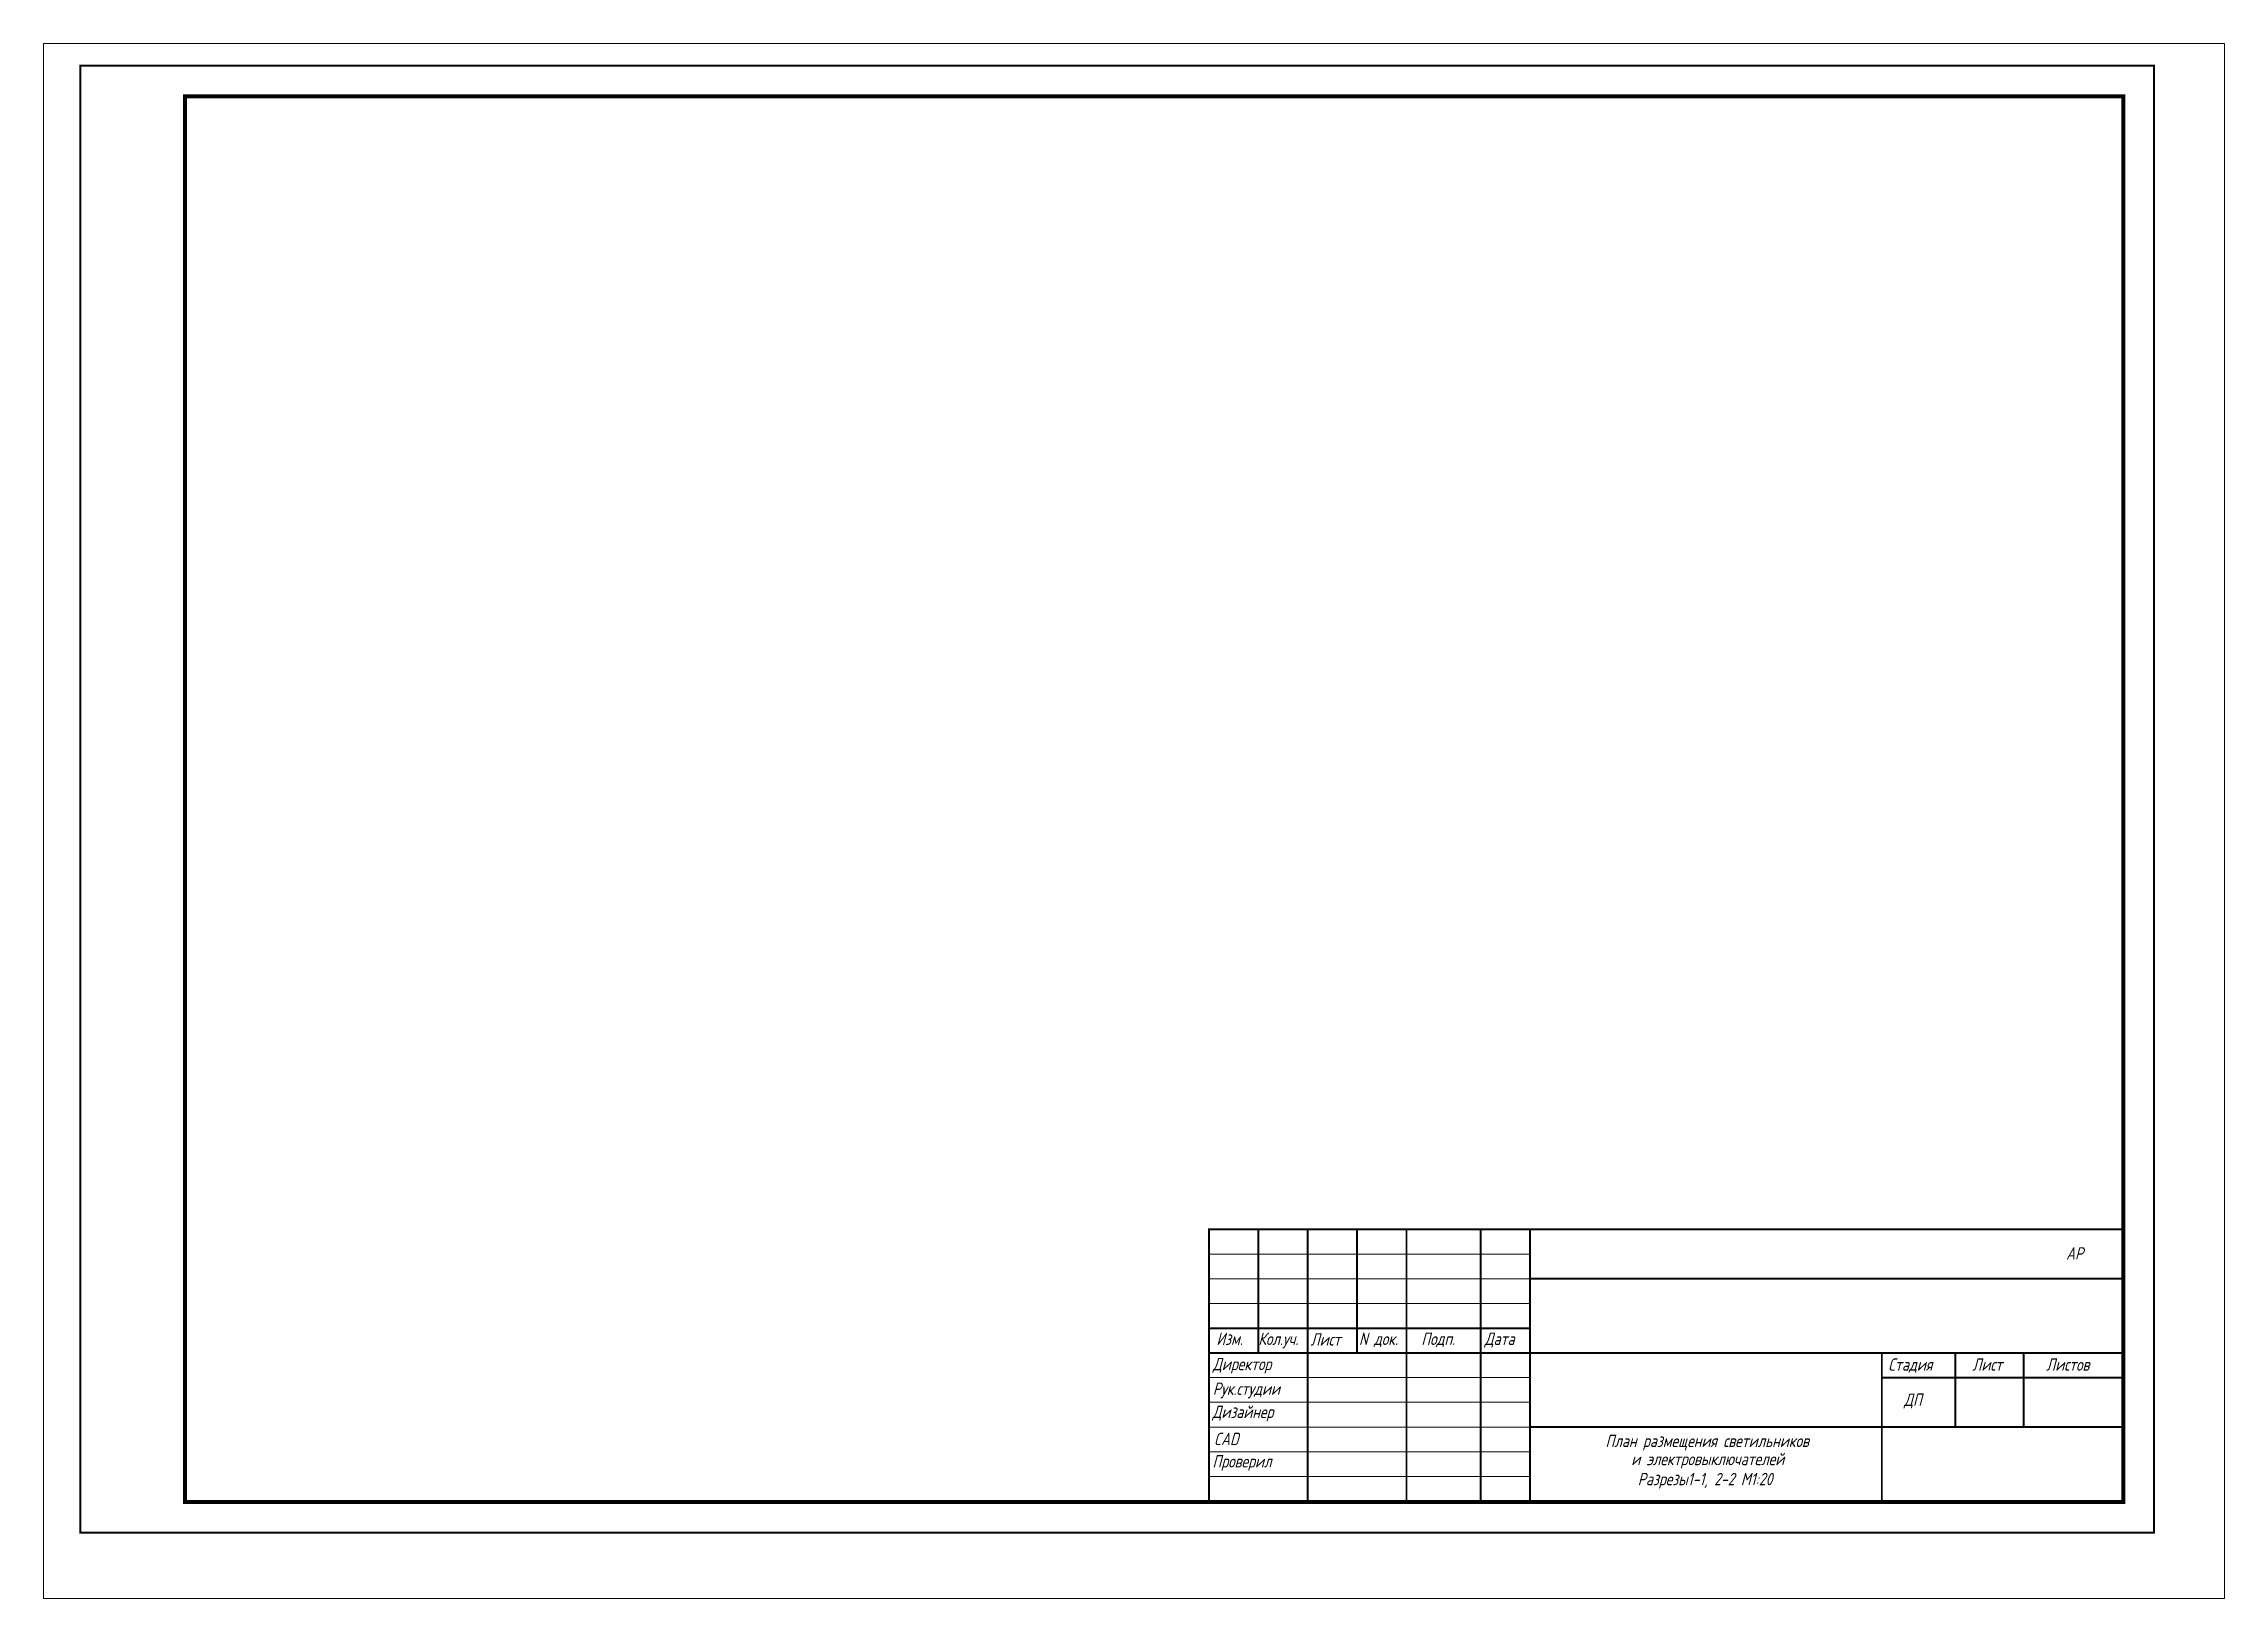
# Paper-space layout 'л4 Светильников и электровыключателей' of a CAD drawing. Header units: millimetres. Extents: x -770 to -329, y 328 to 643.
# The model-space entities are those that its viewports show. They can reach past a viewport. Long polylines and large blocks are cut down to what shows.
import ezdxf
from ezdxf.enums import TextEntityAlignment as Align

# ---------------------------------------------------------------- set-up
doc = ezdxf.new("R2010")
doc.units = ezdxf.units.MM
doc.header["$LTSCALE"] = 10
doc.layers.add('AL', color=7, linetype='Continuous', lineweight=30)
doc.layers.add('stamp', color=253, linetype='Continuous', lineweight=18)
doc.layers.add('pechat', color=6, linetype='Continuous', plot=False)
doc.styles.add('ГОСТ тип А', font='gost_a.shx', dxfattribs={"oblique": 15, "height": 125})

msp = doc.modelspace()

# ---------------------------------------------------------------- linework, layer by layer
at = {"layer": 'AL', "color": 7, "const_width": 20}
msp.add_lwpolyline([(765551.8, 795089.1), (786551.8, 795089.1), (786551.8, 780239.1), (765551.8, 780239.1), (765551.8, 795089.1)], dxfattribs=at)
for points in [[(766601.8, 794789.1), (786251.8, 794789.1), (786251.8, 780539.1), (766601.8, 780539.1)], [(766611.8, 794779.1), (786241.8, 794779.1), (786241.8, 780549.1), (766611.8, 780549.1)], [(766621.8, 794769.1), (786231.8, 794769.1), (786231.8, 780559.1), (766621.8, 780559.1)]]:
    msp.add_lwpolyline(points, close=True, dxfattribs=at)
at = {"layer": 'stamp'}
for p, q in [((780231.8, 783059.1), (776981.8, 783059.1)), ((780231.8, 782809.1), (776981.8, 782809.1)), ((780231.8, 782559.1), (776981.8, 782559.1)), ((780231.8, 781809.1), (776981.8, 781809.1)), ((780231.8, 781559.1), (776981.8, 781559.1)), ((780231.8, 781309.1), (776981.8, 781309.1)), ((780231.8, 781059.1), (776981.8, 781059.1)), ((780231.8, 780809.1), (776981.8, 780809.1))]:
    msp.add_line(p, q, dxfattribs=at)
msp.add_lwpolyline([(786231.8, 783309.1, 20, 20, 0), (776981.8, 783309.1, 20, 20, 0), (776981.8, 780559.1, 0, 0, 0)], format="xyseb", dxfattribs=at)
at = {"layer": 'stamp', "const_width": 20}
for points in [[(777481.8, 783309.1), (777481.8, 782059.1)], [(777981.8, 783309.1), (777981.8, 780559.1)], [(778481.8, 783309.1), (778481.8, 782059.1)], [(778981.8, 783309.1), (778981.8, 780559.1)], [(779731.8, 783309.1), (779731.8, 780559.1)], [(780231.8, 783309.1), (780231.8, 780559.1)], [(786231.8, 782809.1), (780231.8, 782809.1)], [(780231.8, 782309.1), (776981.8, 782309.1)], [(786231.8, 782059.1), (776981.8, 782059.1)], [(783795.3, 782059.1), (783795.3, 780559.1)], [(784540.6, 782059.1), (784540.6, 781309.1)], [(785231.8, 782059.1), (785231.8, 781309.1)], [(786231.8, 781809.1), (783795.3, 781809.1)], [(786231.8, 781309.1), (780231.8, 781309.1)]]:
    msp.add_lwpolyline(points, dxfattribs=at)

# ---------------------------------------------------------------- texts
at = {"layer": 'stamp', "style": 'ГОСТ тип А', "oblique": 15}
for s, p in [('АР', (785747.5, 783066.3)), ('ДП', (784109.8, 781573.3))]:
    msp.add_text(s, height=125, dxfattribs=at).set_placement(p, align=Align.MIDDLE)
for s, p in [('Изм.', (777056.8, 782139.1)), ('Кол.уч.', (777481.3, 782139.1)), ('Лист', (778010.5, 782133)), ('N док.', (778500.9, 782139.1)), ('Подп.', (779131.8, 782139.1)), ('Дата', (779772.4, 782139.1)), ('Директор', (777020.9, 781884.1)), ('Стадия', (783860.7, 781879.1)), ('Лист', (784711.8, 781879.1)), ('Листов', (785459.3, 781879.1)), ('Рук.студии', (777020.9, 781634.1)), ('Дизайнер', (777016.7, 781399.7)), ('CAD', (777031.5, 781125.8)), ('Проверил', (777016.7, 780899.7))]:
    msp.add_text(s, height=125, dxfattribs=at).set_placement(p)
for s, p in [('План размещения светильников', (782026.7, 781106.2)), ('и электровыключателей', (782031.7, 780922.7)), ('Разрезы1-1, 2-2 М1:20', (782005.4, 780719.6))]:
    msp.add_text(s, height=125, dxfattribs=at).set_placement(p, align=Align.CENTER)

psp = doc.layouts.new('л4 Светильников и электровыключателей')

# ---------------------------------------------------------------- viewports
at = {"layer": 'pechat'}
psp.add_viewport(center=(-549.52, 485.72), size=(441.67, 314.7412), view_center_point=(776222.11, 787443.3), view_height=15737.0601, dxfattribs=at)

doc.saveas('drawing.dxf')
